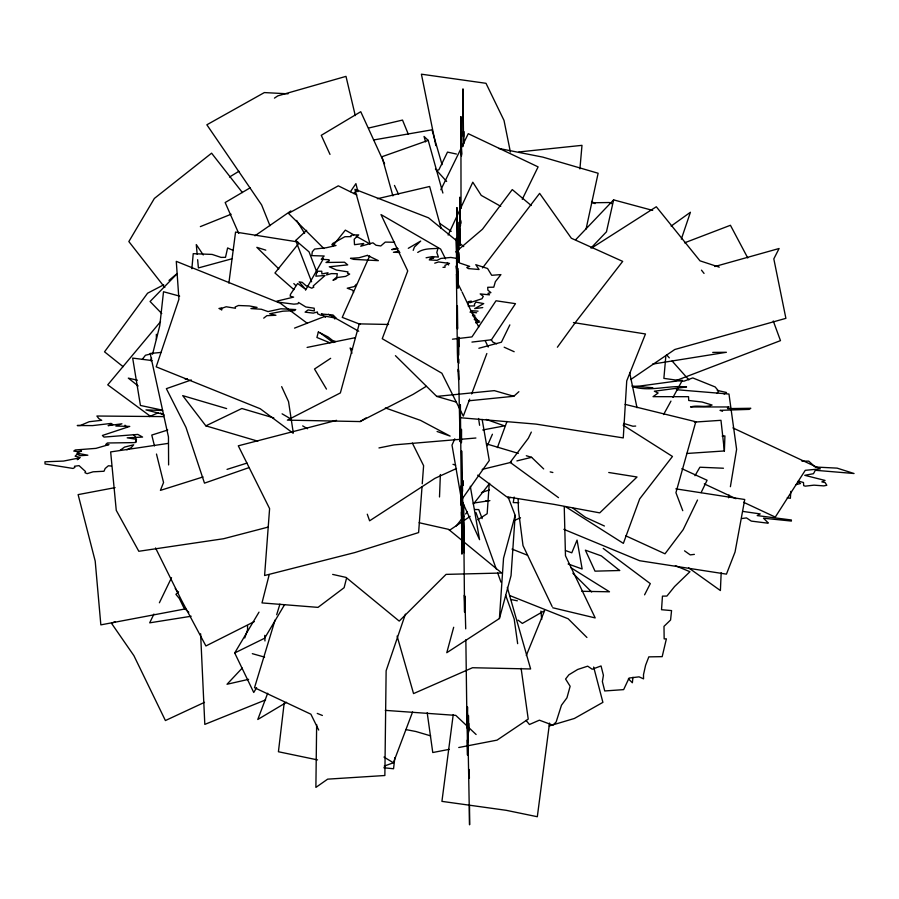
<?xml version="1.0" encoding="UTF-8"?>
<svg xmlns="http://www.w3.org/2000/svg" width="899" height="899" viewBox="0 0 899 899"><rect width="100%" height="100%" fill="white"/><g stroke="black" fill="none" stroke-linecap="round" stroke-linejoin="round"><path stroke-width="1.35" d="M456.726 281.511L456.714 273.577L456.849 283.32L456.287 238.201L456.95 266.362L456.883 243.269L457.052 259.541M463.547 131.344L463.502 136.704L462.974 88.877L463.075 146.537M457.265 264.755L457.501 280.634L457.142 264.733M316.65 724.549L315.886 787.4L327.641 779.152L384.862 775.511L386.132 670.755L405.404 614.141M686.634 453.489L724.38 450.95L724.92 435.936L722.133 436.116M439.499 496.967L440.375 474.526M721.178 572.753L720.391 590.553L688.544 567.797M461.625 504.305L461.94 529.387L461.738 521.341M467.075 727.122L467.019 728.01L465.851 639.74M489.236 483.55L487.168 513.711L477.807 519.791M453.68 627.266L446.781 652.708L499.417 618.523L503.541 558.212L515.161 515.363L508.205 497.282M515.161 515.363L511.037 575.675L499.417 618.523M422.047 486.584L418.608 532.568L354.88 552.548L264.598 575.517L269.599 508.62L238.291 445.814L336.541 420.35M422.249 483.797L423.609 465.682L412.338 443.072M579.911 168.922L581.99 145.346L518.813 151.965M665.799 356.498L663.878 378.378L683.937 381.187L692.781 377.928L715.154 386.941L718.548 391.054L717.099 393.391M191.869 268.7L193.229 253.675L212.13 254.428L221.053 257.395L225.503 257.328L227.616 247.944L232.717 250.237M790.85 491.36L790.367 498.293L787.254 497.799M467.177 721.346L467.525 755.104L467.255 740.135M632.941 677.262L632.368 682.779L628.412 678.835M284.185 703.052L278.42 751.744L317.538 759.902M394.863 757.621L393.548 768.757L383.839 767.768M453.231 714.604L441.926 801.369L506.216 810.314L537.321 816.73L549.525 723.088M228.874 283.095L235.56 232.066L297.704 241.91M514.161 497.057L513.239 502.586L518.824 502.698M728.538 497.776L728.999 495.012M730.393 486.707L736.607 449.354L728.977 394.043L676.351 389.694M221.682 310.088L222.064 308.222L226.166 306.761L235.493 308.256L235.156 306.975L238.449 305.503L249.338 305.93L257.058 307.402L250.933 308.582L261.351 309.256L268.048 311.593L280.982 308.773L295.726 309.571L294.231 310.672L282.96 311.178L269.689 313.74L275.926 315.268L266.868 315.673L263.71 318.156M586.069 229.065L598.127 173.249L542.827 157.123L498.765 148.436M652.674 210.4L613.624 199.881L606.465 231.796L590.98 248.057M150.897 360.847L151.583 358.139M152.605 354.082L159.764 325.708L163.517 291.737L179.654 296.142M269.217 574.596L262.002 602.914L318.01 607.376L344.115 587.699L346.52 578.271M275.083 620.029L254.518 687.69L310.874 714.188L318.707 730.044M276.69 614.725L279.915 604.117M681.33 239.112L690.41 212.265L671.137 226.087M244.753 637.998L247.585 629.738L247.528 625.558M413.214 250.338L414.428 247.023L420.698 241.056L408.292 248.315M497.394 447.601L506.991 421.44M469.683 399.156L463.311 416.113L441.87 373.231L382.244 338.721L407.73 270.925L381.007 214.58L440.634 249.079L445.533 258.878M471.649 393.942L486.842 353.521M267.7 693.208L257.788 719.481L286.556 702.321M384.244 766.083L393.402 762.779L412.574 711.986M462.895 502.541L462.434 515.52L462.086 505.586L462.401 523.117M526.286 655.54L544.614 610.646L522.341 623.412L518.038 620.119M454.804 438.791L452.006 445.117L461.502 499.889L479.56 539.67L470.301 486.269M487.393 445.634L492.427 434.239M369.646 255.934L342.238 317.381L360.319 324.382M448.14 235.066L472.795 182.194L481.246 195.386L500.732 206.298M153.931 614.062L149.683 622.838L191.172 616.242M159.393 602.768L171.529 577.675M531.331 432.082L528.342 438.262L510.171 462.378L558.504 497.653M697.523 500.024L683.173 529.668L665.002 553.795L625.873 535.86M701.108 492.607L707.086 480.257L681.847 468.682M509.845 324.899L501.406 342.216L478.864 348.261M440.847 189.745L468.267 133.681L538.108 166.888L522.263 199.286M644.583 594.835L650.303 583.631L603.207 548.401M663.574 414.574L670.957 401.1M672.969 397.425L682.363 380.277L632.469 387.042M160.516 321.696L107.745 384.839L150.571 416.394M305.536 290.175L323.382 258.721M694.983 475.706L699.894 467.222L723.448 468.233M256.608 687.69L253.743 692.488L234.706 652.955L259.002 612.14M284.612 604.634L264.609 638.245L234.706 652.955M350.475 191.622L355.914 183.643L357.914 191.678M461.502 499.889L489.27 460.524L482.156 419.44M482.538 267.936L539.625 193.375L571.348 238.235L622.692 261.384L576.281 321.269L557.38 347.228M142.177 359.476L145.458 355.262L153.066 353.363M456.153 526.039L463.895 516.183M465.615 513.992L467.334 511.801M473.357 504.137L489.697 483.336M332.36 246.416L345.34 230.122L353.79 234.875M298.344 243.876L274.948 272.981L293.928 289.624M356.307 284.286L354.307 286.579L347.228 288.208L352.756 290.231L353.588 292.467M220.12 309.559L221.592 307.919L218.918 308.492M242.236 668.069L227.02 684.263L248.641 679.329M575.877 239.516L613.624 199.881M177.193 273.656L150.077 301.491L161.741 313.549M178.564 591.8L175.923 594.34L179.306 598.464L183.868 607.78L188.79 612.264M353.667 193.521L357.768 189.689M311.605 281.803L295.715 240.46L306.683 230.301M468.548 400.808L513.812 396.268L518.88 391.683M455.827 251.945L482.471 229.223L512.261 189.588L531.197 205.5M169.001 280.398L177.148 273.521M120.039 450.41L124.523 447.095L133.681 444.791L131.232 447.657L126.871 449.815M254.945 235.819L290.849 210.939M724.144 394.065L726.459 392.481L717.245 390.413M630.783 379.49L674.789 349.497L785.895 318.347L773.814 258.878L779.096 248.506L714.84 266.531M449.376 530.376L470.166 516.374M274.442 98.126L277.813 95.867L345.991 76.37L355.274 115.6M330.663 358.33L314.515 369.028L326.472 389.087M591.98 247.809L656.304 206.759L699.984 260.834L719.279 267.149M229.515 177.024L238.932 171.26M388.604 324.46L359.24 323.876L340.361 392.942L287.377 420.125L360.094 421.564L366.073 417.923M426.216 386.356L413.079 394.38L360.094 421.564M250.113 187.835L225.166 202.533L238.707 233.392M417.72 252.439C423.789 248.281 431.071 248.843 438.004 248.394L436.813 252.439L438.397 257.069L432.205 256.62L426.081 257.788M163.674 284.826L147.582 293.209L104.531 351.824L123.084 366.657M254.305 621.602L205.905 645.965L181.463 600.184L155.538 547.952M226.638 408.596L182.699 395.627L205.86 425.845L241.865 408.494L273.813 417.923M115.308 621.591L111.532 623.344L133.895 655.652L165.405 720.549L204.489 702.355M456.523 468.491L434.959 478.324L369.613 520.802L367.286 514.194M514.116 520.577L520.51 517.768M149.47 416.585L158.19 412.81M294.546 328.113L325.348 316.19L336.237 318.201L333.012 314.998L322.168 314.066L322.359 315.302L320.673 315.178L317.549 313.695L317.437 311.964L313.245 313.122L305.109 312.144L308.087 309.93L314.313 310.93L314.189 308.211L305.806 306.964L298.49 302.469L298.052 303.738L293.939 304.165L278.184 302.154L276.836 301.154L293.625 297.119L290.186 296.142L290.411 294.456L297.636 283.5L305.615 289.354L299.097 281.848L302.21 282.353L306.02 285.691L311.728 288.186L313.818 287.163L313.178 285.994L325.045 275.51L315.819 276.184L317.133 271.284L321.763 271.217L321.887 273.925L328.011 272.757L326.562 274.948L331.371 273.611L337.305 273.712L336.765 277.072L332.978 280.286L335.878 279.196L337.485 277.51L345.677 276.375L349.666 274.071L347.553 273.318L348.025 271.925L336.541 270.048L329.281 266.778L347.711 264.879L344.497 262.216L326 262.486L329.337 260.676L328.955 259.721L321.224 259.294L324.157 256.001L311.796 255.631L312.301 251.776L314.583 249.079L326.348 247.731L336.024 245.517L331.843 244.73L332.844 243.393L344.89 236.718L351.059 236.628L350.835 235.662L352.52 234.976L358.69 234.886L354.195 239.224L354.509 244.708L363.713 243.494L360.746 246.247L372.939 242.82L376.063 245.258L380.794 245.966L385.255 242.101L394.537 242.258M200.353 226.615L231.11 214.232M265.61 699.905L204.815 724.392L200.612 633.761M684.544 242.831L730.426 225.278L747.766 257.968M675.599 380.76L780.478 340.631L773.264 320.977M474.267 319.606L477.021 319.696L477.605 321.01L477.054 322.292L475.683 322.786M442.881 193.038L428.216 140.379L381.974 156.729L392.885 195.892M191.285 379.974L166.371 388.66L185.969 427.362L204.489 483.145L249.079 467.592M481.448 492.585L489.427 489.888M167.765 430.014L151.774 435.06L154.471 445.904M203.05 476.942L160.404 490.382L163.551 482.527L156.482 454.04M227.042 469.379L247.034 463.075M434.723 263.171L438.611 261.946L449.489 263.418L444.994 265.317L445.027 267.284L442.971 267.318M549.199 725.976L574.382 718.47L602.903 702.355L593.666 667.036M231.841 258.811L198.398 267.936L197.645 259.687M377.4 198.735L429.632 186.486L441.083 228.38M268.138 527.095L223.593 538.726L138.817 551.278L116.263 510.362L110.656 451.916L168.079 443.409M795.918 484.662L800.492 483.505L798.11 481.909M482.179 469.402L511.553 462.221M516.903 460.906L531.59 457.321L543.693 468.93M368.601 128.04L402.516 120.073L408.303 134.232M429.98 258.552L433.79 257.676L429.261 259.912L437.004 260.35L440.892 258.44L450.759 257.44L456.973 258.429L459.423 262.924L469.683 266.385L466.772 267.509L468.233 268.576L479.077 269.509L475.773 264.677L487.561 268.498L491.686 275.296L500.912 274.622L495.36 281.679L493.765 287.197L487.719 287.287L487.876 290.141L490.933 292.658L487.966 293.299L489.483 294.85L480.19 293.906L483.291 296.344L481.954 298.76L469.784 302.727L471.256 301.086L468.199 301.671L468.345 304.132M436.633 170.327L438.847 169.877L447.5 152.1L456.411 154.032M307.098 347.419L355.094 337.721M378.962 447.938L394.043 444.893L475.908 438.015M449.174 749.361L432.767 752.53L427.194 712.738M458.748 747.519L497.046 740.135L528.23 719.121L521.117 668.35M115.072 487.629L78.112 494.619L95.204 561.111L100.845 624.872L185.722 608.825M482.741 429.969L504.485 425.879L486.235 419.428M397.336 248.079L391.762 249.607L398.145 248.607M373.534 139.986L431.992 129.838L442.061 164.663M472.469 315.718L474.886 315.313M652.595 364.106L726.403 352.284L712.727 352.397M185.194 379.198L187.453 378.85M473.234 503.125L489.899 500.631M507.946 497.934L510.722 497.518M741.911 518.521L746.507 517.914L751.283 521.094L766.802 523.049L768.342 523.027L763.498 518.206L791.401 521.06L791.356 519.982L757.205 515.588L760.217 513.913L743.125 511.452M482.752 307.582L474.683 308.627L483.718 303.615L475.931 302.098L474.447 304.109L474.56 305.918L468.132 306.008M694.376 554.368L690.218 554.885L684.532 550.829M475.661 322.46L479.841 321.966M452.467 339.193L471.964 336.9L496.012 300.772L515.475 303.66L491.438 339.788L471.941 342.081M395.436 355.667L436.734 396.414L494.349 390.638L513.812 396.268M161.269 352.408L150.155 353.476L168.461 436.925L168.607 464.929M635.694 426.059L632.896 426.238L623.614 423.418M694.41 422.103L720.976 420.316L724.38 450.95M591.452 202.792L609.219 202.522L611.781 203.668M801.874 461.12L808.74 461.142L815.179 467.019L837.115 468.132L854.05 473.515L815.326 470.278L813.471 473.694L804.751 475.313L825.046 480.437L821.866 481.875L825.147 482.606L826.81 485.303L823.754 485.887L814 485.157L805.246 486.145L803.684 485.629L803.492 482.516L798.312 481.055M399.077 251.057L393.425 252.293L399.931 252.439M581.799 591.295L609.488 591.789L570.977 567.763M163.618 416.597L96.878 416.023L98.811 418.597L101.699 420.294L89.192 421.721L80.337 425.485L77.247 425.53L92.575 425.609L111.105 423.418L112.69 424.474L108.116 425.632L121.927 423.8L115.847 426.059L129.759 426.407L102.396 435.476L104.003 437.083L137.839 434.419L142.581 437.071L127.186 437.824L136.513 439.319L135.12 442.6L107.363 442.993L105.812 444.432L108.981 444.6L95.957 448.365L75.28 449.961L73.785 451.073L77.696 451.59L81.494 450.961L76.966 453.197L87.855 455.209L80.517 455.669L77.011 454.276L75.123 456.198L80.247 457.49L77.258 459.704L78.73 458.052L63.526 461.075L44.95 461.794L45.051 463.963L73.033 468.446L74.875 467.424L74.471 466.255L79.067 465.637L85.506 471.514L84.978 472.705L87.147 473.661L93.103 471.806L104.014 471.256L105.172 468.491L108.397 465.761L111.195 466.019M474.616 509.497L478.762 509.587L482.167 518.633M162.629 410.495L145.975 409.899L163.742 414.45M476.223 320.516L478.987 320.64M288.04 93.822L264.351 92.575L206.86 124.792L261.631 204.938L269.981 225.739M385.289 710.367L455.771 715.379L476.11 734.505M471.177 310.661L478.054 311.166M632.031 386.031L652.809 387.75M461.266 417.81L535.995 424.103L623.265 437.914L626.738 380.884L645.471 333.978L573.438 322.572M469.986 312.099L476.639 312.785M151.942 360.544L132.681 358.094L140.424 405.449L161.786 410.034M675.834 488.854L744.743 499.507L735.056 551.997L726.448 574.135L639.616 560.718L563.864 529.342M608.747 472.492L637.043 476.998L599.734 512.868L553.829 504.328L506.654 496.799L477.706 475.133M405.82 729.572L415.877 731.505L430.643 735.865M632.536 386.649C650.314 392.133 668.451 384.952 686.555 386.952L654.348 391.211L658.135 392.998L653.045 396.661L688.544 396.695L688.713 400.482L702.108 402.022L712.064 405.033C705.108 408 697.804 404.775 690.544 406.966L729.123 406.955L727.482 407.64L727.662 408.607L750.789 408.281L749.294 409.382L720.02 410.349L722.538 411.281M485.954 500.676L488.528 501.181M510.576 599.419L517.341 600.813M252.316 653.663L264.598 657.124M419.136 522.724L448.522 529.331L501.709 573.023L446.05 574.382L399.212 621.097L346.025 577.405L332.664 574.405M137.446 380.21L128.31 378.119L138.165 385.974M550.199 471.885L552.851 472.514M552.728 607.758L595.194 617.928L565.471 555.762L564.257 507.058M625.12 404.37L695.804 421.743L675.936 492.697L682.757 510.677M436.734 396.414L456.209 402.055M205.86 425.845L257.777 441.173M486.55 443.904L518.341 453.377M526.297 455.737L531.59 457.321M452.984 464.334L455.636 465.12M265.801 250.158L256.833 247.337L278.825 268.891M385.345 407.932L420.541 420.384L450.129 436.105L437.094 431.498M565.471 550.536L571.786 552.806L577.057 540.097L582.147 568.988L568.123 563.965M512.014 549.087L527.556 555.256M509.868 595.599L568.146 618.759L586.923 637.47M317.246 713.413L322.381 715.469M675.385 565.685L689.949 571.719L674.565 586.553L666.912 596.059L662.451 596.138L661.529 609.713L671.564 610.59L670.575 619.995L663.99 626.367L664.159 638.886L666.384 638.852L662.181 656.652L648.82 656.866L645.594 665.26L643.493 674.688L643.549 678.869L639.065 676.846L629.064 678.048L623.648 689.623L604.735 690.96L602.375 681.599L603.409 675.318L601.049 665.957L592.183 669.227L587.688 666.17L577.709 669.452L568.876 674.812L565.583 679.037L570.135 686.274L566.954 697.815L561.482 705.209L556.133 721.998L552.829 725.19L539.4 720.178L529.432 724.504L526.027 720.38M496.641 343.823L492.888 342.126L491.303 339.878M504.159 347.205L514.172 351.723M604.42 526.016L585.485 517.341L573.124 508.317M732.91 427.924L820.36 468.851L805.257 470.334L775.275 517.094L743.597 502.271M704.299 483.887L735.989 498.709M356.813 194.959L338.305 185.835L288.478 213.378L323.842 248.506M352.588 349.329L350.127 348.014L351.914 353.273M356.206 236.235L369.5 243.708M328.517 314.257L358.723 331.237M282.095 413.821L290.568 418.788M302.671 425.89L307.503 428.733M383.963 757.07L393.402 762.779M623.153 425.171L672.463 456.456L639.672 498.911L623.367 543.367L565.831 506.867M591.553 201.41L594.992 203.623M160.55 413.034L163.921 415.327M439.712 223.402L451.253 231.346M307.312 323.325L280.319 303.244L176.283 261.351L178.923 299.277L156.19 366.837L260.227 408.742L292.838 432.992M319.684 332.518L333.181 342.564M463.727 246.573L428.531 217.828L354.903 189.296L370.073 244.123M295.715 240.46L309.042 251.855L316.976 272.521M321.348 313.65L325.562 317.347M428.216 140.379L424.058 136.468L425.564 141.873M293.816 283.578L295.816 285.545M572.877 573.27L591.654 591.98M435.431 169.068L446.634 181.452M125.006 425.193L126.883 427.272M133.479 434.543L135.367 436.622L136.311 442.117M666.519 354.734L669.317 357.869M672.115 361.016L688.892 379.872M701.478 270.149L704.052 273.42M242.415 192.577L211.591 153.178L154.37 198.443L128.849 241.561L164.82 287.523M470.683 310.728L478.616 321.943M175.249 588.508L177.597 591.969M203.241 254.956L196.285 244.562L197.151 254.192M296.636 220.401L304.592 233.414M447.376 262.553L448.601 265.003M458.4 284.612L461.457 290.737M552.132 606.522L523.004 545.603L518.453 510.081L518.172 498.956M462.075 291.961L478.706 327.022M485.246 340.788L488.213 347.059M281.668 386.649L288.545 401.628L293.299 432.947M384.592 163.82L360.746 111.712L321.269 135.322L330 154.392M394.47 185.43L398.538 194.33M333.866 316.448L334.855 319.033M475.942 512.486L496.248 569M497.664 572.944L500.968 582.147M505.688 595.295L514.183 618.95L517.655 643.65M507.306 587.395L530.624 668.968L472.514 667.732L413.551 693.59L397.111 636.099M629.648 372.568L636.998 407.708M456.557 268.88L456.31 265.801L456.625 275.341M510.396 152.032L504.013 120.432L485.999 83.304L421.417 74.19L435.858 145.627M478.571 418.484L479.605 425.294M462.052 527.05L462.187 539.501L461.603 450.905L462.176 495.124L462.108 473.47L462.58 491.337M462.794 502.867L462.625 496.574M540.895 611.084L541.715 619.389M457.288 261.328L457.007 249.383M458.468 371.77L458.344 369.062L458.625 379.715L457.827 338.552L457.715 362.005L457.389 352.61L456.411 274.251M467.199 719.548L467.491 706.929L467.828 742.484L467.109 707.637M469.39 778.073L469.132 769.488M264.767 635.346L264.958 640.953M458.49 261.508L458.423 253.608L458.58 260.384M458.76 355.083L458.737 337.147L458.917 346.688M458.512 370.512L460.108 441.645L460.367 404.674L461.929 554.11L461.547 511.879L461.569 515.666M460.614 223.019L460.558 220.491L460.513 223.93L460.355 219.401L460.434 225.716L459.805 197.196L460.299 245.382M458.861 261.025L458.895 262.283M462.041 525.971L461.681 503.406L461.76 509.722M461.412 150.167L461.378 148.357L461.513 156.033M461.412 150.526L461.547 154.493L460.906 116.589L461.03 208.444M460.221 244.944L459.951 235.448L460.074 244.359M462.94 481.561L463.019 485.595L463.221 480.605M463.502 522.162L463.727 531.624L463.401 514.295L462.614 531.938L462.569 524.634M458.434 261.688L456.95 207.557L456.726 246M459.985 243.921L459.715 229.121L459.805 243.932M468.514 731.056L468.536 723.201L468.649 730.786M467.064 712.143L467.266 726.763M463.457 503.923L463.603 520.251M465.716 628.851L464.839 596.61L464.907 602.206M458.827 359.195L458.895 363.308M458.659 262.182L458.625 252.349L458.782 261.609M463.951 143.649L463.839 131.602M468.548 715.705L468.739 732.011M467.559 713.828L469.57 824.81L469.536 805.032M464.098 531.815L464.221 552.75L464.154 536.197M459.749 243.91L459.243 222.064L459.052 249.855M463.536 504.519L464.569 612.107L464.457 594.969L464.884 608.881L464.884 604.881M156.347 334.293L156.404 339.496M457.524 327.36L457.501 329.169L457.366 305.885L457.524 327.36M461.445 429.43L461.423 442.589L461.445 429.43M461.12 487.685L461.311 505.553L461.03 485.977L461.12 487.685M468.368 740.877L468.3 741.596L467.918 723.178L468.368 740.877M318.347 332.023L316.909 337.485L329.641 342.71L335.754 341.541L332.63 340.496L327.966 336.878L318.347 332.023M367.331 255.383L359.004 257.755L350.498 258.328L353.633 259.373L378.378 260.643L367.331 255.383M619.636 570.505L595.014 571.157L585.373 550.166L601.341 555.897L619.636 570.505M457.299 276.296L456.962 265.463L457.389 282.612L457.299 276.296M457.748 272.667L457.692 271.442L457.996 288.231L457.703 268.194L457.748 272.667"/></g></svg>
